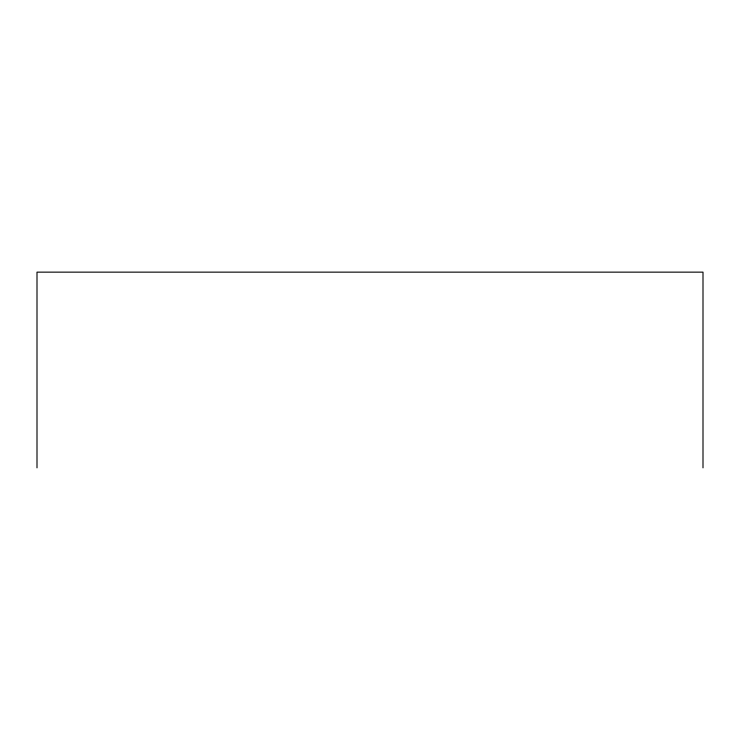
<?xml version="1.0" encoding="UTF-8"?>
<svg xmlns="http://www.w3.org/2000/svg" width="740" height="740" viewBox="0 0 740 740"><rect width="100%" height="100%" fill="white"/><g stroke="black" fill="none" stroke-linecap="round" stroke-linejoin="round"><path stroke-width="1.11" d="M703 467.856L703 272.144L37 272.144L37 467.856"/></g></svg>
